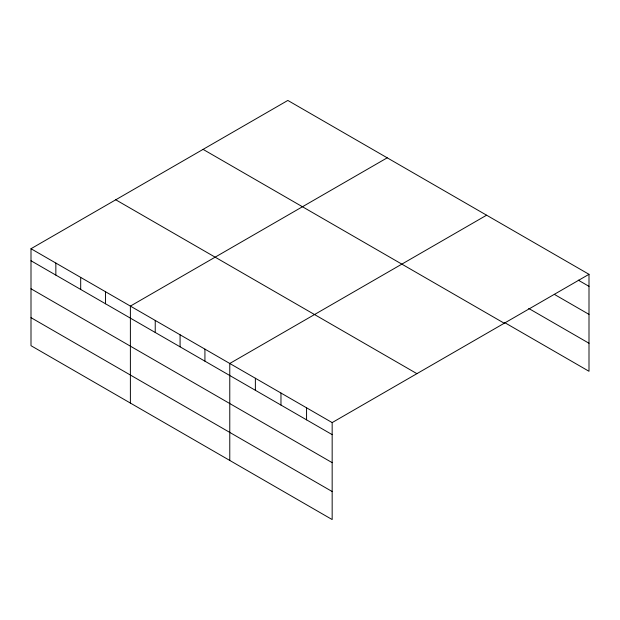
<?xml version="1.0" encoding="UTF-8"?>
<svg xmlns="http://www.w3.org/2000/svg" width="620" height="620" viewBox="0 0 620 620"><rect width="100%" height="100%" fill="white"/><g stroke="black" fill="none" stroke-linecap="round" stroke-linejoin="round"><path stroke-width="0.93" d="M504.773 322.648L589 371.279L589 274.311L287.835 100.44L31 248.721L31 345.689L332.165 519.56L332.165 422.592L31 248.721M387.221 157.813L130.386 306.102L130.386 403.07M486.607 215.194L229.772 363.475L229.772 460.443M332.165 422.592L589 274.311M578.266 280.147L589 286.347M554.319 294.353L589 314.379M528.721 308.45L589 343.255M203.081 149.374L504.246 323.245M115.754 199.787L416.919 373.659M31 260.757L332.165 434.628M31 288.781L332.165 462.66M31 317.657L332.165 491.536M306.567 407.813L306.567 419.849M280.969 393.034L280.969 405.069M255.37 378.254L255.37 390.29M204.926 349.13L204.926 361.166M180.079 334.785L180.079 346.82M155.233 320.447L155.233 332.483M105.54 291.757L105.54 303.792M80.693 277.411L80.693 289.447M55.847 263.066L55.847 275.102"/></g></svg>
